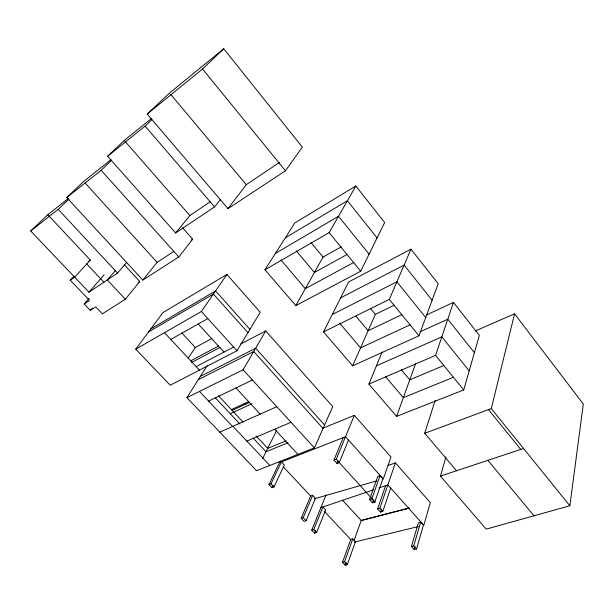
<?xml version="1.0" encoding="UTF-8"?>
<svg xmlns="http://www.w3.org/2000/svg" width="614" height="614" viewBox="0 0 614 614"><rect width="100%" height="100%" fill="white"/><g stroke="black" fill="none" stroke-linecap="round" stroke-linejoin="round"><path stroke-width="0.92" d="M445.941 456.847L440.453 476.088L486.188 529.13L569.869 505.759L583.3 404.05L514.57 313.823L475.336 330.946M569.869 505.759L491.284 408.586L514.57 313.823M382.1 351.937L368.899 384.095L396.606 416.369L463.716 389.944L479.365 335.367L453.447 302.403L426.653 314.898M416.545 548.916L423.407 525.139L420.697 522.1L418.418 522.783L411.434 546.491L414.227 549.561L416.545 548.916L413.752 545.838L420.697 522.1M414.227 549.561L415.026 546.821M456.578 470.738L424.681 433.3L435.172 400.397M385.584 485.712L377.595 508.922L380.496 512.114L382.798 511.385L390.657 488.107M368.899 384.095L435.564 355.399L453.447 302.403M380.496 512.114L381.409 509.436M377.595 508.922L379.889 508.185L395.385 462.879L430.33 502.613L423.814 525.231L387.841 484.953L378.823 488.007M374.755 502.06L382.86 478.905L380.02 475.72L377.763 476.51L369.528 499.589L372.46 502.812L374.755 502.06L371.823 498.829L380.02 475.72M372.46 502.812L373.396 500.149M347.286 564.642L355.445 541.717L352.774 538.862L350.732 539.483L342.466 562.347L345.214 565.225L347.286 564.642L344.538 561.756L342.466 562.347M345.214 565.225L346.158 562.585M354.032 540.581L361.216 520.495L409.001 508.108M396.606 416.369L415.594 363.634M344.538 561.756L352.774 538.862M418.978 335.804L438.196 283.752L410.981 249.154L348.591 282.003L323.517 331.905L352.636 365.814L418.978 335.804L389.314 299.402L410.981 249.154M316.624 532.461L325.666 509.927L322.903 506.98L313.777 529.468L311.728 530.128L314.575 533.113L316.624 532.461L313.777 529.468M314.575 533.113L315.619 530.511M311.728 530.128L326.118 494.823M348.483 440.023L339.281 462.603L337.009 463.447L333.955 460.093L343.295 437.59M337.009 463.447L338.076 460.845M333.955 460.093L336.226 459.234L354.339 415.34L390.964 457L383.274 478.997L345.521 436.707L279.416 462.733M306.117 520.703L315.466 498.315L312.672 495.329L310.661 496.043L301.19 518.362L304.068 521.378L306.117 520.703L303.232 517.671L301.19 518.362M303.232 517.671L312.672 495.329M352.636 365.814L375.361 314.368L394.295 305.143M207.179 365.614L186.909 397.642L256.56 470.708L314.406 447.882L332.734 406.598L265.716 330.938L240.511 344.086M273.99 486.963L284.297 465.036L281.404 461.943L271.004 483.832L268.986 484.592L271.964 487.723L273.99 486.963L271.004 483.832M271.964 487.723L273.161 485.19M268.986 484.592L280.207 461.068M360.694 271.219L384.671 222.529L355.851 186.004L294.781 222.997L264.964 269.784L295.825 305.618L360.694 271.219L329.142 232.629L355.851 186.004M262.723 458.359L276.684 430.391M295.825 305.618L323.048 257.066L341.369 246.797M186.909 397.642L243.075 369.789L265.716 330.938M236.996 350.724L260.259 312.303L226.927 274.458L162.948 312.572L135.755 349.174L170.216 385.239L236.996 350.724L201.377 311.498L226.927 274.458M188.191 358.192L195.298 347.493L211.953 338.475M285.456 170.792L302.326 147.114L223.757 48.775L169.579 93.013L147.199 114.066L227.994 208.645L285.456 170.792L202.551 69.021L223.757 48.775M227.994 208.645L246.291 184.66L279.439 162.449M111.096 159.617L83.688 181.429L66.772 197.554L142.832 280.061L178.797 256.951L192.666 239.214L182.596 227.802M151.673 118.364L124.243 140.46L107.603 156.248L175.658 232.944L214.562 206.91L220.495 199.381M142.832 280.061L157.146 262.355L173.724 251.556M88.992 298.381L84.164 303.961L90.312 310.377L95.73 306.877L102.361 313.815L125.363 299.233L139.769 281.473L124.22 264.642M175.658 232.944L189.872 215.545L210.211 201.776M90.312 310.377L92.1 308.266M68.492 198.368L47.808 214.723L30.7 231.002L88.953 292.18L117.55 273.084L126.86 262.193M115.401 270.521L107.273 279.953L125.363 299.233M88.953 292.18L104.127 274.796M84.164 303.961L89.552 300.415L70.295 280.253L74.056 276.147M47.808 214.723L90.327 260.075L74.685 277.198L70.295 280.253M66.772 197.554L101.164 170.278L111.126 160.691M107.603 156.248L145.119 126.131L151.865 119.661M30.7 231.002L58.223 209.328L69.052 198.951M147.199 114.066L202.551 69.021M88.147 261.61L90.327 260.075M191.084 240.243L192.666 239.214M138.204 282.486L139.769 281.473M285.318 237.841L347.401 200.755L377.08 237.948M275.394 253.421L338.506 216.274L369.098 254.158M150.837 328.874L215.575 290.913L249.921 329.388M148.542 331.967L213.419 294.052L247.949 332.634M264.964 269.784L329.142 232.629M135.755 349.174L201.377 311.498M170.776 339.442L207.808 318.582M346.994 254.526L314.406 272.486L296.224 250.834M353.994 262.332L305.335 288.649L280.89 259.891M190.877 360.725L218.707 345.951M191.307 362.582L220.05 347.386M196.158 366.604L233.642 347.033M340.624 297.859L404.112 265.079L432.102 300.261M200.325 376.443L255.647 348.222L324.576 424.98M198.276 379.682L253.736 351.507L323.025 428.472M332.274 314.475L396.905 281.803L425.709 317.591M323.517 331.905L389.314 299.402M208.622 401.126L252.423 380.02M401.848 314.667L368.139 330.723L355.905 316.118M410.075 324.852L360.572 347.854L339.657 323.187M231.394 409.607L248.601 401.64M232.138 410.398L249.345 402.446M230.258 413.721L251.84 403.805M419.991 331.859L447.775 319.219L474.392 352.697M219.804 432.149L276.807 406.714M376.382 365.86L441.819 336.856L469.18 370.864M246.843 441.09L291.005 422.263M443.83 365.522L409.768 379.813L401.226 369.605M286.086 440.806L267.712 448.366L256.069 435.94M322.718 428.273L354.339 415.34M287.935 442.809L266.008 451.774L253.006 437.935M453.378 377.295L403.337 397.665L385.569 376.704M424.681 433.3L491.284 408.586M388.178 465.443L395.385 462.879M320.884 507.663L373.412 489.842M369.528 499.589L371.823 498.829M440.453 476.088L523.558 448.496M314.376 498.76L376.842 480.839M411.434 546.491L413.752 545.838M409.131 508.1L361.216 520.495L342.505 500.233M354.332 542.101L418.257 526.582M232.89 426.308L269.853 465.458M199.458 391.417L232.552 426.461M324.292 511.293L350.732 539.483M215.245 397.742L240.005 424.097M86.605 263.82L103.958 282.263M218.446 395.792L243.136 422.133M283.599 467.185L310.661 496.043M164.468 332.688L199.458 370.127M58.223 209.328L117.55 273.084M181.713 332.826L195.298 347.493M244.28 403.636L245.032 404.442M274.673 429.224L297.928 454.383M235.983 387.941L260.198 414.128M198.222 323.977L223.941 352.098M243.075 369.789L314.406 447.882M336.226 459.234L375.185 502.152M84.978 182.849L157.146 262.355M379.889 508.185L382.798 511.385M101.164 170.278L178.797 256.951M124.243 140.46L189.872 215.545M145.119 126.131L214.562 206.91M170.807 94.479L246.291 184.66M487.884 460.339L533.988 515.783M311.022 242.568L323.048 257.066M370.495 308.481L375.361 314.368M435.564 355.399L463.716 389.944M488.521 409.607L520.787 449.417"/></g></svg>
